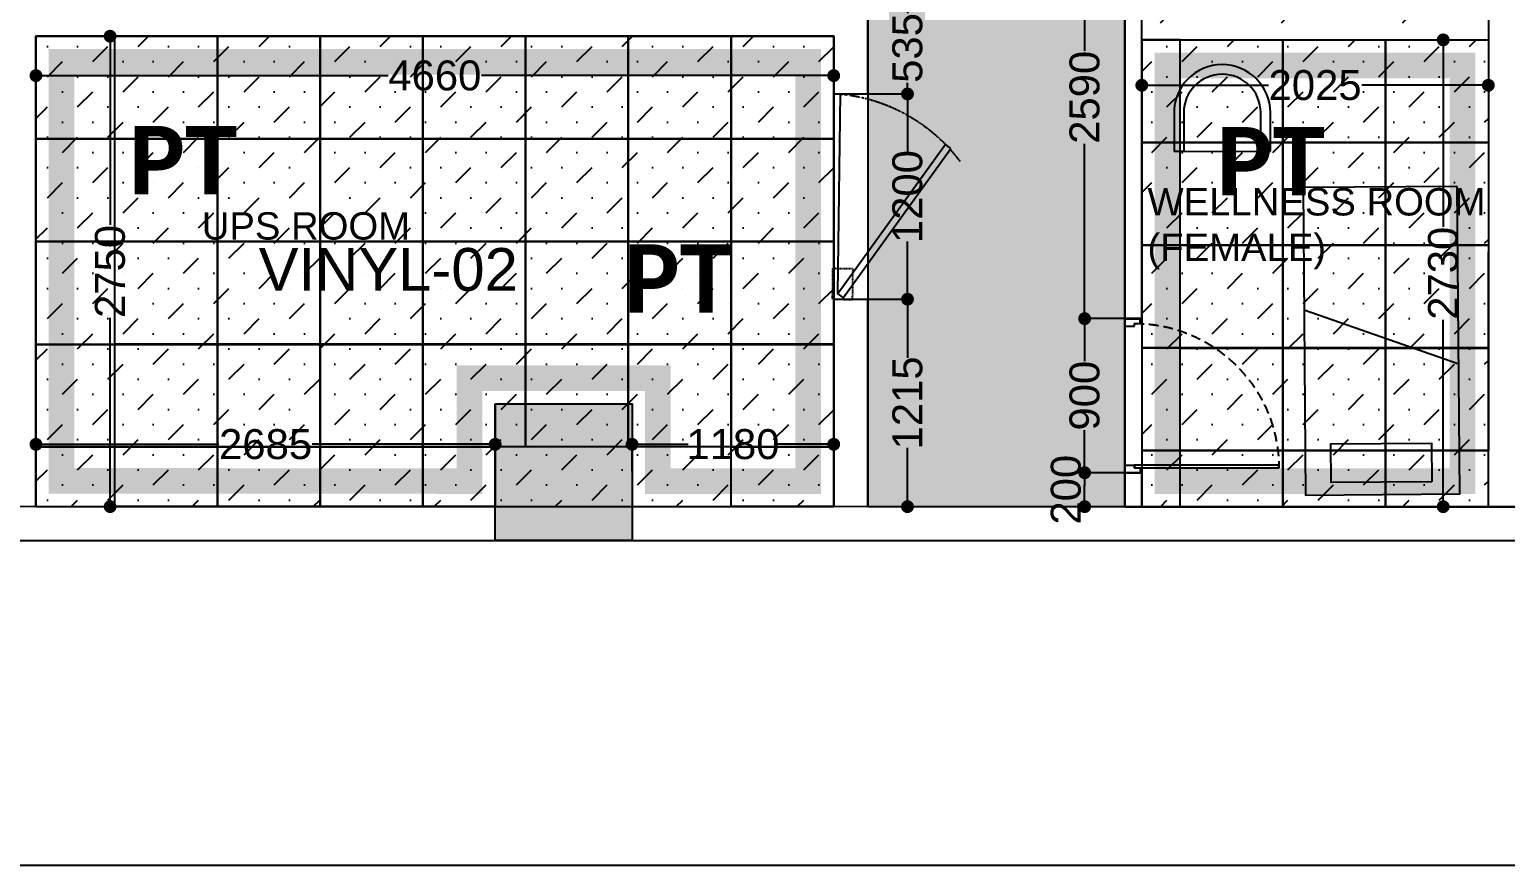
# Model space of a CAD drawing. Header units: millimetres. Extents: x 4688743 to 4806056, y -3017657 to -2960297.
# Drawn here: x 4732031 to 4740654, y -2987364 to -2982477 of the extents above; entities that cross this region are included whole.
import ezdxf

# ---------------------------------------------------------------- set-up
doc = ezdxf.new("R2010")
doc.units = ezdxf.units.MM
doc.header["$MEASUREMENT"] = 0
doc.header["$PDMODE"] = 34
for name, pattern in [('CONTINU', [0]), ('DASHED', [19.05, 12.7, -6.35]), ('HIDDEN', [0.375, 0.25, -0.125])]:
    doc.linetypes.add(name, pattern=pattern)
for name, color, linetype in [('a-col', 3, 'Continuous'), ('a-hat col', 254, 'Continuous'), ('a-wall', 6, 'Continuous'), ('i floor', 252, 'Continuous'), ('I-CEIL', 11, 'CONTINU'), ('I-CHAR', 100, 'Continuous'), ('I-CLNG-GRID', 31, 'Continuous'), ('I-DOOR', 1, 'Continuous'), ('I-FINISHES', 174, 'Continuous'), ('I-FLOOR', 8, 'Continuous'), ('I-FLOOR-TEXT', 2, 'Continuous'), ('I-FURN', 3, 'Continuous'), ('I-PART', 1, 'Continuous'), ('I-PART-I-DIM', 252, 'Continuous'), ('I-TEXT', 2, 'Continuous'), ('wall', 4, 'Continuous')]:
    doc.layers.add(name, color=color, linetype=linetype)
doc.styles.add('ROMANS', font='arial.ttf', dxfattribs={"height": 175})
doc.linetypes.add('FENCELINE2', pattern='A,6.35,-2.54,[132,ltypeshp.shx,S=2.54,R=0,X=-2.54,Y=0],-2.54,25.4', length=36.83)
doc.dimstyles.new('I-DIM-100', dxfattribs={"dimscale": 100, "dimtxt": 175, "dimasz": 0.75, "dimexe": 0.0625, "dimexo": 0.0625, "dimgap": 0.09, "dimtad": 0, "dimdec": 0, "dimrnd": 5, "dimzin": 0, "dimdsep": 46, "dimtxsty": 'ROMANS', "dimblk": 'DOT', "dimcen": 0.09, "dimclrd": 8, "dimclre": 8, "dimclrt": 2, "dimadec": 0, "dimazin": 0, "dimtfac": 1, "dimtdec": 0, "dimtmove": 2, "dimatfit": 3, "dimfxl": 0, "dimtolj": 1, "dimtzin": 0, "dimarcsym": 0})

# ---------------------------------------------------------------- blocks, each defined once
blk = doc.blocks.new('A$C23eeb4d5')
at = {"layer": 'I-FURN', "linetype": 'Continuous'}
blk.add_line((1053.6, 2161.4, 0), (1956.1, 1846.2, 0), dxfattribs=at)
at = {"layer": 'I-FURN', "linetype": 'Continuous', "elevation": 0}
for points in [[(1061.7, 1121.7), (1961.7, 1128.6), (1947.7, 2926.7), (1047.7, 2919.7)], [(1211.3, 2849.3), (1798.1, 2853.9), (1799.8, 2626.7), (1213.1, 2622.2)]]:
    blk.add_lwpolyline(points, close=True, dxfattribs=at)
blk = doc.blocks.new('D-1000')
blk.add_line((25.7, 27.5), (999.7, 27.5))
blk.add_lwpolyline([(741.7, 567.8), (760, 541.6), (25.7, 27.5), (7.4, 53.6)], close=True)
at = {"color": 8, "linetype": 'HIDDEN', "ltscale": 0.1}
blk.add_lwpolyline([(0, 99.2), (148.8, 99.2), (148.8, 0), (0, 0)], close=True, dxfattribs=at)
at = {"color": 8, "linetype": 'HIDDEN', "ltscale": 0.4}
for start, end in [(47.29006, 52.40456), (4.94602, 45.03738)]:
    blk.add_arc((175.2, -43.9), 827.5, start, end, dxfattribs=at)
blk = doc.blocks.new('*U99')
at = {"layer": 'I-CLNG-GRID'}
blk.add_lwpolyline([(-300, 300), (300, 300), (300, -300), (-300, -300), (-300, 300)], dxfattribs=at)
blk = doc.blocks.new('*U100')
at = {"layer": 'I-CLNG-GRID', "color": 0, "linetype": 'ByBlock', "lineweight": -2}
for p in [(0, 1801.3), (600, 1801.3), (1200, 1801.3), (0, 1200.9), (600, 1200.9), (1200, 1200.9), (0, 600.4), (600, 600.4), (1200, 600.4), (0, 0), (600, 0), (1200, 0)]:
    blk.add_blockref('*U99', p, dxfattribs=at)
blk = doc.blocks.new('*U113')
at = {"layer": 'I-CLNG-GRID'}
blk.add_lwpolyline([(-300, 300), (300, 300), (300, -300), (-300, -300), (-300, 300)], dxfattribs=at)
blk = doc.blocks.new('*U114')
at = {"layer": 'I-CLNG-GRID', "color": 0, "linetype": 'ByBlock', "lineweight": -2}
for p in [(0, 1801.3), (600, 1801.3), (1200, 1801.3), (1799.9, 1801.3), (2399.9, 1801.3), (2999.9, 1801.3), (3599.9, 1801.3), (0, 1200.9), (600, 1200.9), (1200, 1200.9), (1799.9, 1200.9), (2399.9, 1200.9), (2999.9, 1200.9), (3599.9, 1200.9), (0, 600.4), (600, 600.4), (1200, 600.4), (1799.9, 600.4), (2399.9, 600.4), (2999.9, 600.4), (3599.9, 600.4), (0, 0), (600, 0), (1200, 0), (1799.9, 0), (2399.9, 0), (2999.9, 0), (3599.9, 0)]:
    blk.add_blockref('*U113', p, dxfattribs=at)
blk = doc.blocks.new('DOOR 1000')
at = {"layer": 'I-DOOR', "lineweight": -2, "ltscale": 5, "extrusion": (-2.9028e-12, -8.96831e-44, -1)}
blk.add_line((0, 50), (0, 950), dxfattribs=at)
at = {"layer": 'I-DOOR', "linetype": 'ByBlock', "lineweight": -2, "extrusion": (-2.9028e-12, -8.96831e-44, -1)}
for points in [[(-62.5, 950), (-62.5, 969), (-100, 969), (-100, 1000), (0, 1000), (0, 950)], [(-62.5, 50), (-62.5, 31), (-100, 31), (-100, 0), (0, 0), (0, 50)]]:
    blk.add_lwpolyline(points, close=True, dxfattribs=at)
at = {"layer": 'I-DOOR', "lineweight": -2, "ltscale": 5, "extrusion": (-2.9028e-12, -8.96831e-44, -1)}
blk.add_lwpolyline([(-62.1, 31), (-1000, 31), (-1000, 50), (-62.1, 50)], close=True, dxfattribs=at)
at = {"layer": 'I-DOOR', "linetype": 'DASHED', "lineweight": -2, "ltscale": 5, "extrusion": (-2.9028e-12, -8.96831e-44, -1)}
blk.add_arc((-62.1, 31), 937.9, 90, 180, dxfattribs=at)
blk = doc.blocks.new('_Dot')
at = {"color": 0, "linetype": 'Continuous', "lineweight": -2}
blk.add_line((-0.5, 0), (-1, 0), dxfattribs=at)
at = {"color": 0, "linetype": 'Continuous', "const_width": 0.5}
blk.add_lwpolyline([(-0.25, 0, 1), (0.25, 0, 1)], format="xyb", close=True, dxfattribs=at)
blk = doc.blocks.new('*D216')
at = {"layer": 'Defpoints', "color": 0}
for p in [(4732069, -2982516, 0), (4732069, -2985266.2), (4732502.2, -2985266.2)]:
    blk.add_point(p, dxfattribs=at)
at = {"layer": 'I-PART-I-DIM', "color": 8, "lineweight": -2}
for p, q in [((4732075.3, -2982516), (4732508.5, -2982516)), ((4732502.2, -2982591), (4732502.2, -2983619.6)), ((4732502.2, -2985191.2), (4732502.2, -2984162.6)), ((4732075.3, -2985266.2), (4732508.5, -2985266.2))]:
    blk.add_line(p, q, dxfattribs=at)
at = {"layer": 'I-PART-I-DIM', "color": 8, "lineweight": -2, "xscale": 75, "yscale": 75, "zscale": 75}
for p, rotation in [((4732502.2, -2982516), 90), ((4732502.2, -2985266.2), 270)]:
    blk.add_blockref('_Dot', p, dxfattribs=dict(at, rotation=rotation))
at = {"layer": 'I-PART-I-DIM', "color": 2, "insert": (4732502.2, -2983891.1), "char_height": 175, "attachment_point": 5, "rotation": 90, "style": 'ROMANS'}
blk.add_mtext('\\A1;2750', dxfattribs=at)
blk = doc.blocks.new('*D217')
at = {"layer": 'Defpoints', "color": 0}
for p in [(4732069, -2982516, 0), (4736729.5, -2982516, 0), (4736729.5, -2982746.4)]:
    blk.add_point(p, dxfattribs=at)
at = {"layer": 'I-PART-I-DIM', "color": 8, "lineweight": -2}
for p, q in [((4732069, -2982522.3), (4732069, -2982752.7)), ((4736729.5, -2982522.3), (4736729.5, -2982752.7)), ((4732144, -2982746.4), (4734125.7, -2982746.4)), ((4736654.5, -2982746.4), (4734672.8, -2982746.4))]:
    blk.add_line(p, q, dxfattribs=at)
at = {"layer": 'I-PART-I-DIM', "color": 8, "lineweight": -2, "xscale": 75, "yscale": 75, "zscale": 75, "rotation": 180}
blk.add_blockref('_Dot', (4732069, -2982746.4), dxfattribs=at)
at = {"layer": 'I-PART-I-DIM', "color": 8, "lineweight": -2, "xscale": 75, "yscale": 75, "zscale": 75}
blk.add_blockref('_Dot', (4736729.5, -2982746.4), dxfattribs=at)
at = {"layer": 'I-PART-I-DIM', "color": 2, "insert": (4734399.2, -2982746.4), "char_height": 175, "attachment_point": 5, "style": 'ROMANS'}
blk.add_mtext('\\A1;4660', dxfattribs=at)
blk = doc.blocks.new('*D218')
at = {"layer": 'Defpoints', "color": 0}
for p in [(4732069, -2984664.6), (4734751.8, -2984664.6), (4732069, -2984901.9)]:
    blk.add_point(p, dxfattribs=at)
at = {"layer": 'I-PART-I-DIM', "color": 8, "lineweight": -2}
for p, q in [((4732069, -2984670.9), (4732069, -2984908.1)), ((4734751.8, -2984670.9), (4734751.8, -2984908.1)), ((4732144, -2984901.9), (4733138, -2984901.9)), ((4734676.8, -2984901.9), (4733682.9, -2984901.9))]:
    blk.add_line(p, q, dxfattribs=at)
at = {"layer": 'I-PART-I-DIM', "color": 8, "lineweight": -2, "xscale": 75, "yscale": 75, "zscale": 75, "rotation": 180}
blk.add_blockref('_Dot', (4732069, -2984901.9), dxfattribs=at)
at = {"layer": 'I-PART-I-DIM', "color": 8, "lineweight": -2, "xscale": 75, "yscale": 75, "zscale": 75}
blk.add_blockref('_Dot', (4734751.8, -2984901.9), dxfattribs=at)
at = {"layer": 'I-PART-I-DIM', "color": 2, "insert": (4733410.4, -2984901.9), "char_height": 175, "attachment_point": 5, "style": 'ROMANS'}
blk.add_mtext('\\A1;2685', dxfattribs=at)
blk = doc.blocks.new('*D219')
at = {"layer": 'Defpoints', "color": 0}
for p in [(4736729.5, -2984901.9), (4735551.8, -2985064.6), (4736729.5, -2985064.6)]:
    blk.add_point(p, dxfattribs=at)
at = {"layer": 'I-PART-I-DIM', "color": 8, "lineweight": -2}
for p, q in [((4735551.8, -2985058.4), (4735551.8, -2984895.6)), ((4735626.8, -2984901.9), (4735878.9, -2984901.9)), ((4736654.5, -2984901.9), (4736402.4, -2984901.9)), ((4736729.5, -2985058.4), (4736729.5, -2984895.6))]:
    blk.add_line(p, q, dxfattribs=at)
at = {"layer": 'I-PART-I-DIM', "color": 8, "lineweight": -2, "xscale": 75, "yscale": 75, "zscale": 75, "rotation": 180}
blk.add_blockref('_Dot', (4735551.8, -2984901.9), dxfattribs=at)
at = {"layer": 'I-PART-I-DIM', "color": 8, "lineweight": -2, "xscale": 75, "yscale": 75, "zscale": 75}
blk.add_blockref('_Dot', (4736729.5, -2984901.9), dxfattribs=at)
at = {"layer": 'I-PART-I-DIM', "color": 2, "insert": (4736140.7, -2984901.9), "char_height": 175, "attachment_point": 5, "style": 'ROMANS'}
blk.add_mtext('\\A1;1180', dxfattribs=at)
blk = doc.blocks.new('*D220')
at = {"layer": 'Defpoints', "color": 0}
for p in [(4736929.5, -2984053.5, 0), (4737160.6, -2984053.5), (4736929.5, -2985266.2)]:
    blk.add_point(p, dxfattribs=at)
at = {"layer": 'I-PART-I-DIM', "color": 8, "lineweight": -2}
for p, q in [((4736935.8, -2984053.5), (4737166.8, -2984053.5)), ((4737160.6, -2984128.5), (4737160.6, -2984397.1)), ((4737160.6, -2985191.2), (4737160.6, -2984922.6)), ((4736935.8, -2985266.2), (4737166.8, -2985266.2))]:
    blk.add_line(p, q, dxfattribs=at)
at = {"layer": 'I-PART-I-DIM', "color": 8, "lineweight": -2, "xscale": 75, "yscale": 75, "zscale": 75}
for p, rotation in [((4737160.6, -2984053.5), 90), ((4737160.6, -2985266.2), 270)]:
    blk.add_blockref('_Dot', p, dxfattribs=dict(at, rotation=rotation))
at = {"layer": 'I-PART-I-DIM', "color": 2, "insert": (4737160.6, -2984659.8), "char_height": 175, "attachment_point": 5, "rotation": 90, "style": 'ROMANS'}
blk.add_mtext('\\A1;1215', dxfattribs=at)
blk = doc.blocks.new('*D232')
at = {"layer": 'Defpoints', "color": 0}
for p in [(4738195.5, -2985067.8), (4738429.5, -2985067.8), (4738429.5, -2985266.4)]:
    blk.add_point(p, dxfattribs=at)
at = {"layer": 'I-PART-I-DIM', "color": 8, "lineweight": -2}
for p, q in [((4738423.3, -2985067.8), (4738189.2, -2985067.8)), ((4738195.5, -2985191.4), (4738195.5, -2985142.8)), ((4738423.3, -2985266.4), (4738189.2, -2985266.4))]:
    blk.add_line(p, q, dxfattribs=at)
at = {"layer": 'I-PART-I-DIM', "color": 8, "lineweight": -2, "xscale": 75, "yscale": 75, "zscale": 75}
for p, rotation in [((4738195.5, -2985067.8), 90), ((4738195.5, -2985266.4), 270)]:
    blk.add_blockref('_Dot', p, dxfattribs=dict(at, rotation=rotation))
at = {"layer": 'I-PART-I-DIM', "color": 2, "insert": (4738086.4, -2985167.1), "char_height": 175, "attachment_point": 5, "rotation": 90, "style": 'ROMANS'}
blk.add_mtext('\\A1;200', dxfattribs=at)
blk = doc.blocks.new('*D233')
at = {"layer": 'Defpoints', "color": 0}
for p in [(4738195.5, -2984167), (4738429.5, -2984167), (4738429.5, -2985067.8)]:
    blk.add_point(p, dxfattribs=at)
at = {"layer": 'I-PART-I-DIM', "color": 8, "lineweight": -2}
for p, q in [((4738423.3, -2984167), (4738189.2, -2984167)), ((4738195.5, -2984242), (4738195.5, -2984415.3)), ((4738195.5, -2984992.8), (4738195.5, -2984819.4)), ((4738423.3, -2985067.8), (4738189.2, -2985067.8))]:
    blk.add_line(p, q, dxfattribs=at)
at = {"layer": 'I-PART-I-DIM', "color": 8, "lineweight": -2, "xscale": 75, "yscale": 75, "zscale": 75}
for p, rotation in [((4738195.5, -2984167), 90), ((4738195.5, -2985067.8), 270)]:
    blk.add_blockref('_Dot', p, dxfattribs=dict(at, rotation=rotation))
at = {"layer": 'I-PART-I-DIM', "color": 2, "insert": (4738195.5, -2984617.4), "char_height": 175, "attachment_point": 5, "rotation": 90, "style": 'ROMANS'}
blk.add_mtext('\\A1;900', dxfattribs=at)
blk = doc.blocks.new('*D234')
at = {"layer": 'Defpoints', "color": 0}
for p in [(4738195.5, -2981579.3), (4738429.5, -2981579.3), (4738429.5, -2984167)]:
    blk.add_point(p, dxfattribs=at)
at = {"layer": 'I-PART-I-DIM', "color": 8, "lineweight": -2}
for p, q in [((4738423.3, -2981579.3), (4738189.2, -2981579.3)), ((4738195.5, -2981654.3), (4738195.5, -2982601.6)), ((4738195.5, -2984092), (4738195.5, -2983144.6)), ((4738423.3, -2984167), (4738189.2, -2984167))]:
    blk.add_line(p, q, dxfattribs=at)
at = {"layer": 'I-PART-I-DIM', "color": 8, "lineweight": -2, "xscale": 75, "yscale": 75, "zscale": 75}
for p, rotation in [((4738195.5, -2981579.3), 90), ((4738195.5, -2984167), 270)]:
    blk.add_blockref('_Dot', p, dxfattribs=dict(at, rotation=rotation))
at = {"layer": 'I-PART-I-DIM', "color": 2, "insert": (4738195.5, -2982873.1), "char_height": 175, "attachment_point": 5, "rotation": 90, "style": 'ROMANS'}
blk.add_mtext('\\A1;2590', dxfattribs=at)
blk = doc.blocks.new('*D239')
at = {"layer": 'Defpoints', "color": 0}
for p in [(4738529.5, -2982537.3, 0), (4740553.9, -2982537.5, 0), (4740553.9, -2982802.8)]:
    blk.add_point(p, dxfattribs=at)
at = {"layer": 'I-PART-I-DIM', "color": 8, "lineweight": -2}
for p, q in [((4738529.5, -2982543.6), (4738529.5, -2982809)), ((4740553.9, -2982543.7), (4740553.9, -2982809)), ((4738604.5, -2982802.8), (4739269.3, -2982802.8)), ((4740478.9, -2982802.8), (4739814.2, -2982802.8))]:
    blk.add_line(p, q, dxfattribs=at)
at = {"layer": 'I-PART-I-DIM', "color": 8, "lineweight": -2, "xscale": 75, "yscale": 75, "zscale": 75, "rotation": 180}
blk.add_blockref('_Dot', (4738529.5, -2982802.8), dxfattribs=at)
at = {"layer": 'I-PART-I-DIM', "color": 8, "lineweight": -2, "xscale": 75, "yscale": 75, "zscale": 75}
blk.add_blockref('_Dot', (4740553.9, -2982802.8), dxfattribs=at)
at = {"layer": 'I-PART-I-DIM', "color": 2, "insert": (4739541.7, -2982802.8), "char_height": 175, "attachment_point": 5, "style": 'ROMANS'}
blk.add_mtext('\\A1;2025', dxfattribs=at)
blk = doc.blocks.new('*D240')
at = {"layer": 'Defpoints', "color": 0}
for p in [(4740272.3, -2982537.5, 0), (4740272.2, -2985266.5, 0), (4740290.4, -2985266.5)]:
    blk.add_point(p, dxfattribs=at)
at = {"layer": 'I-PART-I-DIM', "color": 8, "lineweight": -2}
for p, q in [((4740278.5, -2982537.5), (4740296.7, -2982537.5)), ((4740290.4, -2982612.5), (4740290.4, -2983630.5)), ((4740290.4, -2985191.5), (4740290.4, -2984173.5)), ((4740278.4, -2985266.5), (4740296.7, -2985266.5))]:
    blk.add_line(p, q, dxfattribs=at)
at = {"layer": 'I-PART-I-DIM', "color": 8, "lineweight": -2, "xscale": 75, "yscale": 75, "zscale": 75}
for p, rotation in [((4740290.4, -2982537.5), 90), ((4740290.4, -2985266.5), 270)]:
    blk.add_blockref('_Dot', p, dxfattribs=dict(at, rotation=rotation))
at = {"layer": 'I-PART-I-DIM', "color": 2, "insert": (4740290.4, -2983902), "char_height": 175, "attachment_point": 5, "rotation": 90, "style": 'ROMANS'}
blk.add_mtext('\\A1;2730', dxfattribs=at)
blk = doc.blocks.new('*D267')
at = {"layer": 'Defpoints', "color": 0}
for p in [(4736887, -2982853.5, 0), (4737160.6, -2982853.5), (4736887, -2984053.5, 0)]:
    blk.add_point(p, dxfattribs=at)
at = {"layer": 'I-PART-I-DIM', "color": 8, "lineweight": -2}
for p, q in [((4736893.3, -2982853.5), (4737166.8, -2982853.5)), ((4737160.6, -2982928.5), (4737160.6, -2983191.7)), ((4737160.6, -2983978.5), (4737160.6, -2983715.2)), ((4736893.3, -2984053.5), (4737166.8, -2984053.5))]:
    blk.add_line(p, q, dxfattribs=at)
at = {"layer": 'I-PART-I-DIM', "color": 8, "lineweight": -2, "xscale": 75, "yscale": 75, "zscale": 75}
for p, rotation in [((4737160.6, -2982853.5), 90), ((4737160.6, -2984053.5), 270)]:
    blk.add_blockref('_Dot', p, dxfattribs=dict(at, rotation=rotation))
at = {"layer": 'I-PART-I-DIM', "color": 2, "insert": (4737160.6, -2983453.5), "char_height": 175, "attachment_point": 5, "rotation": 90, "style": 'ROMANS'}
blk.add_mtext('\\A1;1200', dxfattribs=at)
blk = doc.blocks.new('*D268')
at = {"layer": 'Defpoints', "color": 0}
for p in [(4736887, -2982316, 0), (4737160.6, -2982316), (4736887, -2982853.5, 0)]:
    blk.add_point(p, dxfattribs=at)
at = {"layer": 'I-PART-I-DIM', "color": 8, "lineweight": -2}
for p, q in [((4737160.6, -2982241), (4737160.6, -2982166)), ((4736893.3, -2982316), (4737166.8, -2982316)), ((4737160.6, -2982316), (4737160.6, -2982381.8)), ((4736893.3, -2982853.5), (4737166.8, -2982853.5)), ((4737160.6, -2982853.5), (4737160.6, -2982787.7)), ((4737160.6, -2982928.5), (4737160.6, -2983003.5))]:
    blk.add_line(p, q, dxfattribs=at)
at = {"layer": 'I-PART-I-DIM', "color": 8, "lineweight": -2, "xscale": 75, "yscale": 75, "zscale": 75}
for p, rotation in [((4737160.6, -2982316), 270), ((4737160.6, -2982853.5), 90)]:
    blk.add_blockref('_Dot', p, dxfattribs=dict(at, rotation=rotation))
at = {"layer": 'I-PART-I-DIM', "color": 2, "insert": (4737160.6, -2982584.8), "char_height": 175, "attachment_point": 5, "rotation": 90, "style": 'ROMANS'}
blk.add_mtext('\\A1;535', dxfattribs=at)

msp = doc.modelspace()

# ---------------------------------------------------------------- hatches: boundary and pattern name
at = {"layer": 'a-hat col'}
h = msp.add_hatch(color=256, dxfattribs=at)
h.paths.add_polyline_path([(4752351.8, -2973566.3), (4752801.8, -2973566.3), (4752801.8, -2975266.8), (4751253.1, -2975266.8), (4751253.1, -2974666.8), (4752351.8, -2974666.8)])
h.paths.add_polyline_path([(4734146.9, -2973515.6), (4734148.5, -2973965.1), (4735551.8, -2973965.1), (4735550.2, -2973515.6)])
h.paths.add_polyline_path([(4734148.5, -2965764.9), (4734148.5, -2966214.9), (4735551.8, -2966214.9), (4735551.8, -2965764.9)])
h.paths.add_polyline_path([(4741354.2, -2968650.5), (4741054.2, -2968650.5), (4741054.2, -2970044.1), (4741354.2, -2970044.1)])
h.paths.add_polyline_path([(4742904.2, -2968650.5), (4742604.2, -2968650.5), (4742604.2, -2970044.1), (4742904.2, -2970044.1)])
h.paths.add_polyline_path([(4744104.3, -2965764.9), (4744104.3, -2966064.9), (4742604.2, -2966064.9), (4742604.2, -2965764.9)])
h.paths.add_polyline_path([(4743251.9, -2974464.6), (4744051.9, -2974464.6), (4744051.9, -2975264.6), (4743251.9, -2975264.6)])
h.paths.add_polyline_path([(4734751.8, -2974464.6), (4735551.8, -2974464.6), (4735551.8, -2975264.6), (4734751.8, -2975264.6)])
h.paths.add_polyline_path([(4752651.8, -2965764.6), (4751253.1, -2965764.6), (4751253.1, -2967764.6), (4751553.1, -2967764.6), (4751553.1, -2966064.6), (4752651.8, -2966064.6)])
h.paths.add_polyline_path([(4747653.1, -2967764.6), (4747953.1, -2967764.6), (4747953.1, -2965764.6), (4747653.1, -2965764.6)])
h.paths.add_polyline_path([(4723751.8, -2965765.3), (4724551.8, -2965765.3), (4724551.8, -2966565.3), (4723751.8, -2966565.3)])
h.paths.add_polyline_path([(4712751.8, -2965765.3), (4713551.8, -2965765.3), (4713551.8, -2966565.3), (4712751.8, -2966565.3)])
h.paths.add_polyline_path([(4751751.8, -2984664.6), (4752551.8, -2984664.6), (4752551.8, -2985464.6), (4751751.8, -2985464.6)])
h.paths.add_polyline_path([(4743251.9, -2984664.6), (4744051.9, -2984664.6), (4744051.9, -2985464.6), (4743251.9, -2985464.6)])
h.paths.add_polyline_path([(4723751.8, -2973664.6), (4724551.8, -2973664.6), (4724551.8, -2974464.6), (4723751.8, -2974464.6)])
h.paths.add_polyline_path([(4712751.8, -2984664.6), (4713551.8, -2984664.6), (4713551.8, -2985464.6), (4712751.8, -2985464.6)])
h.paths.add_polyline_path([(4712751.8, -2973664.6), (4713551.8, -2973664.6), (4713551.8, -2974464.6), (4712751.8, -2974464.6)])
h.paths.add_polyline_path([(4734751.8, -2984664.6), (4735551.8, -2984664.6), (4735551.8, -2985464.6), (4734751.8, -2985464.6)])
h.paths.add_polyline_path([(4747553.1, -2975264.1), (4747953.1, -2975264.1), (4747953.1, -2973964.1), (4747553.1, -2973964.1)])
h.paths.add_polyline_path([(4723751.8, -2984664.6), (4724551.8, -2984664.6), (4724551.8, -2985464.6), (4723751.8, -2985464.6)])
at = {"layer": 'I-CEIL', "linetype": 'ByBlock'}
h = msp.add_hatch(dxfattribs=at)
h.set_pattern_fill('DASH', color=256, scale=999, angle=180)
edge = h.paths.add_edge_path()
edge.add_line((4694606.8, -2969440.8), (4694606.8, -2970692.9))
edge.add_line((4694606.8, -2970692.9), (4701099.5, -2970692.9))
edge.add_line((4701099.5, -2970692.9), (4701099.5, -2974264.6))
edge.add_line((4701099.5, -2974264.6), (4701746.8, -2974264.6))
edge.add_line((4701746.8, -2974264.6), (4701751.8, -2973664.6))
edge.add_line((4701751.8, -2973664.6), (4702551.8, -2973664.6))
edge.add_line((4702551.8, -2973664.6), (4702546.8, -2977114.6))
edge.add_line((4702546.8, -2977114.6), (4709126.7, -2977123))
edge.add_line((4709126.7, -2977123), (4709126.7, -2981131.3))
edge.add_line((4709126.7, -2981131.3), (4708946.7, -2981131.2))
edge.add_line((4708946.7, -2981131.2), (4708946.7, -2982652.9))
edge.add_line((4708946.7, -2982652.9), (4712081.9, -2982652.9))
edge.add_line((4712081.9, -2982652.9), (4712082, -2980387))
edge.add_line((4712082, -2980387), (4710846.7, -2980387))
edge.add_line((4710846.7, -2980387), (4710846.7, -2978839.6))
edge.add_arc((4712846.7, -2978839.6), 2000, 90, 180, ccw=False)
edge.add_line((4712846.7, -2976839.6), (4727819.3, -2976839.6))
edge.add_line((4727819.3, -2976839.6), (4727819.2, -2978874.6))
edge.add_line((4727819.2, -2978874.6), (4728743.5, -2978866))
edge.add_line((4728743.5, -2978866), (4728743.5, -2976839.6))
edge.add_line((4728743.5, -2976839.6), (4736929.5, -2976839.6))
edge.add_line((4736929.5, -2976839.6), (4736929.5, -2985266.2))
edge.add_line((4736929.5, -2985266.2), (4738429.5, -2985266.4))
edge.add_line((4738429.5, -2985266.4), (4738429.5, -2976841.3))
edge.add_line((4738429.5, -2976841.3), (4752446.8, -2976841.3))
edge.add_line((4752446.8, -2976841.3), (4752446.8, -2975266.8))
edge.add_line((4752446.8, -2975266.8), (4743251.9, -2975266.8))
edge.add_line((4743251.9, -2975266.8), (4743251.7, -2971965))
edge.add_line((4743251.7, -2971965), (4741354.2, -2971965))
edge.add_line((4741354.2, -2971965), (4741354.2, -2971965))
edge.add_line((4741354.2, -2971965), (4741204.2, -2971965))
edge.add_line((4741204.2, -2971965), (4741204.2, -2971965))
edge.add_line((4741204.2, -2971965), (4739604.2, -2971965))
edge.add_line((4739604.2, -2971965), (4739604.2, -2975264.6))
edge.add_line((4739604.2, -2975264.6), (4734746.8, -2975264.6))
edge.add_line((4734746.8, -2975264.6), (4734746.8, -2973965.1))
edge.add_line((4734746.8, -2973965.1), (4734148.6, -2973967.3))
edge.add_line((4734148.6, -2973967.3), (4734148.6, -2972141.5))
edge.add_line((4734148.6, -2972141.5), (4731396.1, -2972187.8))
edge.add_line((4731396.1, -2972187.8), (4731396.1, -2975164.6))
edge.add_line((4731396.1, -2975164.6), (4731996.1, -2975164.6))
edge.add_line((4731996.1, -2975164.6), (4731996.1, -2975264.6))
edge.add_line((4731996.1, -2975264.6), (4706051.8, -2975264.6))
edge.add_arc((4706051.8, -2973264.6), 2000, 180, 270, ccw=False)
edge.add_line((4704051.8, -2973264.6), (4704051.7, -2969440.8))
edge.add_line((4704051.7, -2969440.8), (4694606.8, -2969440.8))
at = {"layer": 'I-FLOOR'}
h = msp.add_hatch(dxfattribs=at)
h.set_pattern_fill('ANSI38', color=152, scale=1000)
h.paths.add_polyline_path([(4714305, -2975264.6), (4709511.7, -2975264.6), (4712444.5, -2973666.9), (4714305, -2973666.9)], flags=16)
h.paths.add_polyline_path([(4718581, -2973620.5), (4719355.5, -2973065.3), (4723436.5, -2975264.6), (4718581, -2975264.6)], flags=16)
h.paths.add_polyline_path([(4702401.8, -2965766.1), (4729076.1, -2965766.1), (4729096.1, -2972164.8), (4729096.1, -2972187.8), (4729096.1, -2975264.6), (4752652.4, -2975264.6), (4752649.5, -2976764.6), (4728720.1, -2976764.6), (4728720.1, -2978871), (4727819.3, -2978871), (4727819.3, -2976764.6), (4718351.5, -2976764.6), (4718351.6, -2980386.7), (4712082, -2980386.7), (4712082, -2982649), (4708946.6, -2982648.9), (4708946.9, -2977123), (4702551.8, -2977114.6), (4702551.8, -2970692.9), (4702401.8, -2970692.9)])
h.paths.add_polyline_path([(4736929.5, -2985266.2), (4738429.5, -2985266.2), (4738422.5, -2976767.3), (4736922.5, -2976767.3)])
h.paths.add_polyline_path([(4694606.8, -2970692.9), (4702401.8, -2970692.9), (4702401.8, -2969440.8), (4694606.8, -2969440.8)])
at = {"layer": 'I-FLOOR', "linetype": 'Continuous', "ltscale": 0.25}
h = msp.add_hatch(dxfattribs=at)
h.set_pattern_fill('ANSI33', color=224, scale=3000, angle=45, double=1)
h.paths.add_polyline_path([(4743966.1, -2982684.6), (4747245.5, -2982684.6), (4747245.5, -2976839.6), (4743953.9, -2976839.6)])
edge = h.paths.add_edge_path()
edge.add_line((4736955.1, -2973565), (4736955.1, -2975264.6))
edge.add_line((4736955.1, -2975264.6), (4743251.9, -2975264.6))
edge.add_line((4743251.9, -2975264.6), (4743251.9, -2971965))
edge.add_line((4743251.9, -2971965), (4739604.2, -2971965))
edge.add_line((4739604.2, -2971965), (4739599.2, -2973575.1))
edge.add_line((4739599.2, -2973575.1), (4736950.1, -2973565))
h = msp.add_hatch(dxfattribs=at)
h.set_pattern_fill('MUDST', color=56, scale=500, angle=45, double=1)
h.paths.add_polyline_path([(4740553.9, -2982537.5), (4738529.5, -2982537.5), (4738529.5, -2985266.4), (4740553.9, -2985266.4)])
h.paths.add_polyline_path([(4738529.5, -2979981), (4740553.9, -2979981), (4740553.9, -2982437.5), (4738529.5, -2982437.5)])
h.paths.add_polyline_path([(4738529.5, -2976864.6), (4740554, -2976864.6), (4740554, -2979881.1), (4738529.5, -2979881.1)])
h = msp.add_hatch(dxfattribs=at)
h.set_pattern_fill('MUDST', color=56, scale=500, angle=45, double=1)
h.paths.add_polyline_path([(4732069, -2985266.2), (4736729.5, -2985266.2), (4736729.5, -2982516), (4732069, -2982516)])

# ---------------------------------------------------------------- linework, layer by layer
at = {"layer": 'a-col'}
msp.add_lwpolyline([(4734751.8, -2984664.6), (4735551.8, -2984664.6), (4735551.8, -2985464.6), (4734751.8, -2985464.6)], close=True, dxfattribs=at)
at = {"layer": 'a-wall'}
for p, q in [((4752646.9, -2985267.1, 0), (4724551.8, -2985265.8, 0)), ((4752646.9, -2985467.1, 0), (4705146.9, -2985464.9, 0))]:
    msp.add_line(p, q, dxfattribs=at)
at = {"layer": 'i floor'}
for points in [[(4736929.5, -2985266.2), (4738429.5, -2985266.2), (4738429.5, -2976841.3), (4736929.5, -2976841.3)], [(4738429.5, -2985266.4), (4740754.6, -2985266.4), (4740754.6, -2976839.6), (4738429.5, -2976839.6)], [(4732069, -2985266.2), (4736729.5, -2985266.2), (4736729.5, -2982516), (4732069, -2982516)]]:
    msp.add_lwpolyline(points, close=True, dxfattribs=at)
at = {"layer": 'I-CEIL', "elevation": 0}
for points in [[(4732069, -2983116.5), (4732529.6, -2983116.5), (4732529.6, -2982516), (4732069, -2982516)], [(4732069, -2983716.9), (4732529.6, -2983716.9), (4732529.6, -2983116.5), (4732069, -2983116.5)], [(4732069, -2984317.4), (4732529.6, -2984317.4), (4732529.6, -2983716.9), (4732069, -2983716.9)], [(4732069, -2984917.4), (4732529.6, -2984917.4), (4732529.6, -2984317.4), (4732069, -2984317.4)], [(4732529.6, -2984917.4), (4732069, -2984917.4), (4732069, -2985266.2), (4732529.6, -2985266.2)], [(4732529.6, -2984917.4), (4733129.6, -2984917.4), (4733129.6, -2985266.2), (4732529.6, -2985266.2)], [(4733129.6, -2984917.4), (4733729.6, -2984917.4), (4733729.6, -2985266.2), (4733129.6, -2985266.2)], [(4733729.6, -2984917.4), (4734329.6, -2984917.4), (4734329.6, -2985266.3), (4733729.6, -2985266.3)], [(4734329.6, -2984917.4), (4734751.8, -2984917.4), (4734751.8, -2985266.3), (4734329.6, -2985266.3)], [(4736129.5, -2984917.4), (4735551.8, -2984917.4), (4735551.8, -2985266.3), (4736129.5, -2985266.3)], [(4736129.5, -2984917.4), (4736729.5, -2984917.4), (4736729.5, -2985266.2), (4736129.5, -2985266.2)]]:
    msp.add_lwpolyline(points, close=True, dxfattribs=at)
at = {"layer": 'I-CHAR'}
for p, q in [((4738774.9, -2983189.2), (4738718.7, -2983189.4)), ((4739224.9, -2983187.7), (4739281.2, -2983187.5))]:
    msp.add_line(p, q, dxfattribs=at)
for points in [[(4738717.9, -2982964.4), (4738718.7, -2983189.4)], [(4738774.1, -2982964.3), (4738774.9, -2983189.2), (4739224.9, -2983187.7), (4739224.1, -2982962.7)], [(4739281.2, -2983187.5), (4739280.4, -2982962.5)]]:
    msp.add_lwpolyline(points, dxfattribs=at)
for radius in [281.3, 225]:
    msp.add_arc((4738999.1, -2982963.5), radius, 0.1949, 180.1949, dxfattribs=at)
at = {"layer": 'I-CLNG-GRID'}
msp.add_lwpolyline([(4728743.5, -2976839.6), (4736929.5, -2976839.6), (4736929.5, -2985266.2), (4738429.5, -2985266.4), (4738429.5, -2976841.3), (4752446.8, -2976841.3), (4752446.8, -2975266.8), (4743251.9, -2975266.8), (4743251.7, -2971965), (4741354.2, -2971965), (4741354.2, -2971965), (4741204.2, -2971965), (4741204.2, -2971965), (4739604.2, -2971965), (4739604.2, -2975264.6), (4734746.8, -2975264.6), (4734746.8, -2973965.1), (4734148.6, -2973967.3), (4734148.6, -2972141.5), (4731396.1, -2972187.8)], dxfattribs=at)
for points in [[(4738529.5, -2983137.9), (4738754, -2983137.9), (4738754, -2982537.5), (4738529.5, -2982537.5)], [(4738529.5, -2983738.4), (4738754, -2983738.4), (4738754, -2983137.9), (4738529.5, -2983137.9)], [(4738529.5, -2984338.4), (4738754, -2984338.4), (4738754, -2983738.4), (4738529.5, -2983738.4)], [(4738529.5, -2984938.8), (4738754, -2984938.8), (4738754, -2984338.4), (4738529.5, -2984338.4)], [(4738529.5, -2985266.4), (4738754, -2985266.4), (4738754, -2984938.8), (4738529.5, -2984938.8)], [(4738754, -2984938.8), (4739354, -2984938.8), (4739354, -2985266.5), (4738754, -2985266.5)]]:
    msp.add_lwpolyline(points, close=True, dxfattribs=at)
at = {"layer": 'I-CLNG-GRID', "elevation": 0}
for points in [[(4739354, -2984938.8), (4739953.9, -2984938.8), (4739953.9, -2985266.5), (4739354, -2985266.5)], [(4739953.9, -2984938.8), (4740553.8, -2984938.8), (4740553.8, -2985266.5), (4739953.9, -2985266.5)]]:
    msp.add_lwpolyline(points, close=True, dxfattribs=at)
at = {"layer": 'I-FINISHES', "color": 80, "linetype": 'FENCELINE2', "ltscale": 50, "const_width": 150, "elevation": 0}
for points in [[(4734601.8, -2985116.3), (4732219, -2985116.2), (4732219, -2982666), (4736579.5, -2982666), (4736579.4, -2985116.4), (4735701.8, -2985116.4), (4735701.8, -2984514.6), (4734601.8, -2984514.6)], [(4738679.5, -2982687.3), (4740403.8, -2982687.3), (4740403.8, -2985118), (4738679.5, -2985118)]]:
    msp.add_lwpolyline(points, close=True, dxfattribs=at)
at = {"layer": 'I-PART'}
for p, q in [((4738429.5, -2984167.8), (4738429.5, -2981579.3)), ((4738529.5, -2984167.8), (4738529.5, -2981579.3)), ((4738529.5, -2982537.3, 0), (4740553.9, -2982537.5, 0)), ((4738429.5, -2984167.8), (4738529.5, -2984167.8)), ((4738429.5, -2985266.4), (4738429.5, -2985067.8)), ((4738429.5, -2985067.8), (4738529.5, -2985067.8)), ((4738529.5, -2985266.4), (4738529.5, -2985067.8))]:
    msp.add_line(p, q, dxfattribs=at)
msp.add_lwpolyline([(4754188.7, -2987364.1), (4688743, -2987364.1), (4688743, -2964091.4), (4754188.7, -2964091.4)], close=True, dxfattribs=at)
at = {"layer": 'wall'}
for p, q in [((4740554.2, -2976764.6, 0), (4740553.8, -2985268, 0)), ((4736929.5, -2982853.5), (4736929.5, -2982316)), ((4732069, -2985266.2), (4732069, -2982516, 0)), ((4736729.5, -2982516, 0), (4732069, -2982516, 0)), ((4736729.5, -2982853.5), (4736729.5, -2982516)), ((4736729.5, -2982853.5, 0), (4736929.5, -2982853.5, 0)), ((4736729.5, -2985266.2), (4736729.5, -2984053.5)), ((4736729.5, -2984053.5, 0), (4736929.5, -2984053.5, 0)), ((4736929.5, -2985266.2), (4736929.5, -2984053.5))]:
    msp.add_line(p, q, dxfattribs=at)

# ---------------------------------------------------------------- block references
at = {"layer": 'I-CLNG-GRID', "rotation": 180}
for name, p in [('*U114', (4736429.5, -2982816, 0)), ('*U100', (4740253.9, -2982837.5, 0))]:
    msp.add_blockref(name, p, dxfattribs=at)
at = {"layer": 'I-DOOR', "linetype": 'ByBlock', "xscale": -1.200722065898366, "yscale": 1.200722065898366, "zscale": 1.200722065898366, "rotation": 269.2288413143534}
msp.add_blockref('D-1000', (4736720.9, -2984053.3, 0), dxfattribs=at)
at = {"layer": 'I-DOOR', "xscale": 0.9007898159056588, "yscale": 0.9007898159056588, "zscale": 0.9007898159056588}
msp.add_blockref('DOOR 1000', (4738429.5, -2985067.8, 0), dxfattribs=at)
at = {"layer": 'I-PART', "rotation": 180}
msp.add_blockref('A$C23eeb4d5', (4741434.4, -2982272.1, 0), dxfattribs=at)

# ---------------------------------------------------------------- texts
at = {"layer": 'I-FINISHES', "color": 80, "linetype": 'FENCELINE2', "ltscale": 50, "char_height": 400, "width": 713.708, "attachment_point": 2, "style": 'ROMANS'}
for insert in [(4732928.7, -2983040.2, 0), (4739282.2, -2983046.6), (4735818.8, -2983732.6, 0)]:
    msp.add_mtext('{\\fCorbel|b1|i0|c0|p34;PT}', dxfattribs=dict(at, insert=insert))
at = {"layer": 'I-FLOOR-TEXT', "linetype": 'Continuous', "insert": (4733370.2, -2983754.5), "char_height": 250, "width": 2443.159, "attachment_point": 1, "style": 'ROMANS'}
msp.add_mtext('VINYL-02', dxfattribs=at)
at = {"layer": 'I-TEXT', "char_height": 160, "attachment_point": 1, "style": 'ROMANS'}
for s, insert, width in [('WELLNESS ROOM\\P(FEMALE)', (4738562.9, -2983404.1, 0), 2628.611), ('UPS ROOM', (4733037.5, -2983545, 0), 3269.111)]:
    msp.add_mtext(s, dxfattribs=dict(at, insert=insert, width=width))

# ---------------------------------------------------------------- dimensions: what is measured, and where the dimension line sits
at = {"layer": 'I-PART-I-DIM'}
for base, p1, p2, picture, middle in [((4738195.5, -2981579.3), (4738429.5, -2984167), (4738429.5, -2981579.3), '*D234', (4738195.5, -2982873.1)), ((4737160.5986, -2982316.039), (4736887, -2982853.4615, 0.0002), (4736887, -2982316.039, 0.0001), '*D268', (4737160.5986, -2982584.7502)), ((4732502.2, -2985266.2), (4732069, -2982516, 0), (4732069, -2985266.2), '*D216', (4732502.2, -2983891.1)), ((4740290.4, -2985266.5), (4740272.3, -2982537.5, 0), (4740272.2, -2985266.5, 0), '*D240', (4740290.4, -2983902)), ((4737160.6, -2982853.5), (4736887, -2984053.5, 0), (4736887, -2982853.5, 0), '*D267', (4737160.6, -2983453.5)), ((4737160.6, -2984053.5), (4736929.5, -2985266.2), (4736929.5, -2984053.5, 0), '*D220', (4737160.6, -2984659.8)), ((4738195.5, -2984167), (4738429.5, -2985067.8), (4738429.5, -2984167), '*D233', (4738195.5, -2984617.4)), ((4738195.5, -2985067.8), (4738429.5, -2985266.4), (4738429.5, -2985067.8), '*D232', (4738086.4, -2985167.1))]:
    dim = msp.add_linear_dim(base=base, p1=p1, p2=p2, angle=90, dimstyle='I-DIM-100', override={"dimfxl": 100}, dxfattribs=at)
    dim.commit()
    dim.dimension.update_dxf_attribs({"geometry": picture, "text_midpoint": middle})
for base, p1, p2, picture, middle in [((4736729.5, -2982746.4102459), (4732069, -2982516.039002, 0.0000989), (4736729.5, -2982516.039002, 0.0000989), '*D217', (4734399.25, -2982746.4102459)), ((4740553.9, -2982802.8), (4738529.5, -2982537.3, 0), (4740553.9, -2982537.5, 0), '*D239', (4739541.7, -2982802.8)), ((4732069, -2984901.9), (4734751.8, -2984664.6), (4732069, -2984664.6), '*D218', (4733410.4, -2984901.9)), ((4736729.5, -2984901.9), (4735551.8, -2985064.6), (4736729.5, -2985064.6), '*D219', (4736140.7, -2984901.9))]:
    dim = msp.add_linear_dim(base=base, p1=p1, p2=p2, dimstyle='I-DIM-100', override={"dimfxl": 100}, dxfattribs=at)
    dim.commit()
    dim.dimension.update_dxf_attribs({"geometry": picture, "text_midpoint": middle})

doc.saveas('drawing.dxf')
